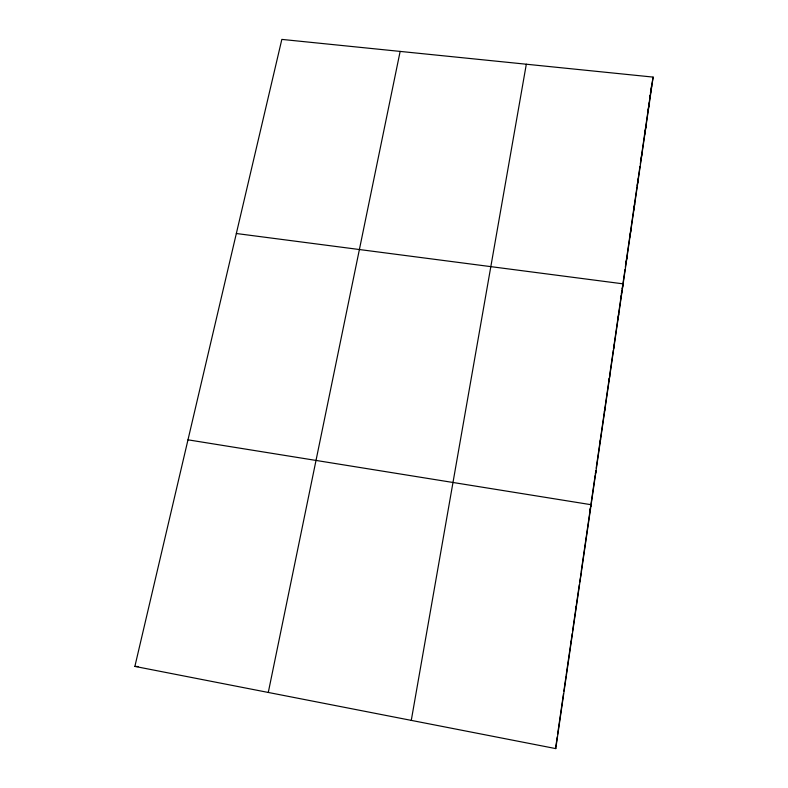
<?xml version="1.0" encoding="UTF-8"?>
<svg xmlns="http://www.w3.org/2000/svg" width="788" height="788" viewBox="0 0 788 788"><rect width="100%" height="100%" fill="white"/><g stroke="black" fill="none" stroke-linecap="round" stroke-linejoin="round"><path stroke-width="1.18" d="M555.845 746.384L557.234 736.849M557.579 734.465L563.509 693.578M563.863 691.145L565.971 676.557M566.148 675.355L572.216 633.542M572.561 631.178L579.308 584.637M579.653 582.234L581.396 571.891M581.219 571.408L585.711 540.489M585.888 539.278L590.468 507.659L589.7 511.067M590.645 506.457L595.167 475.282M595.334 474.1L595.846 470.554M596.191 468.18L609.213 378.417M609.548 376.063L613.31 350.128M613.488 348.917L622.028 290.043L621.368 293.638M622.195 288.832L625.002 269.516M625.347 267.102L625.879 263.478M626.046 262.286L636.99 186.815M639.964 166.347L637.167 185.653L638.487 178.029M640.309 163.934L640.841 160.309M641.008 159.117L647.894 111.679M651.607 86.03L648.061 110.497L649.529 101.888M555.776 748.6L653.124 77.096L281.838 39.4L134.876 666.402L555.776 748.6L555.678 747.576M649.657 97.564L650.051 95.249M650.435 92.945L653.124 77.096M644.466 135.26L645.894 126.967M641.038 159.176L642.21 152.35M411.277 720.38L526.315 64.222M633.444 211.282L634.724 204.003M629.681 237.227L630.912 230.303M626.076 262.384L627.051 256.918M620.501 298.425L620.934 296.032M622.215 289.009L623.15 283.857L236.341 233.514M617.693 319.889L618.757 314.126M613.507 349.064L614.315 344.799M608.868 380.781L609.804 375.906M604.357 411.848L605.233 407.435M268.284 692.455L400.146 51.417M599.796 443.349L600.594 439.409M595.413 474.13L595.895 471.835M590.685 506.674L591.128 504.714L187.987 439.822M585.908 539.681L586.302 538.066M575.979 607.558L576.422 606.218M571.014 641.806L571.369 641.028M134.876 666.402L138.186 666.569"/></g></svg>
